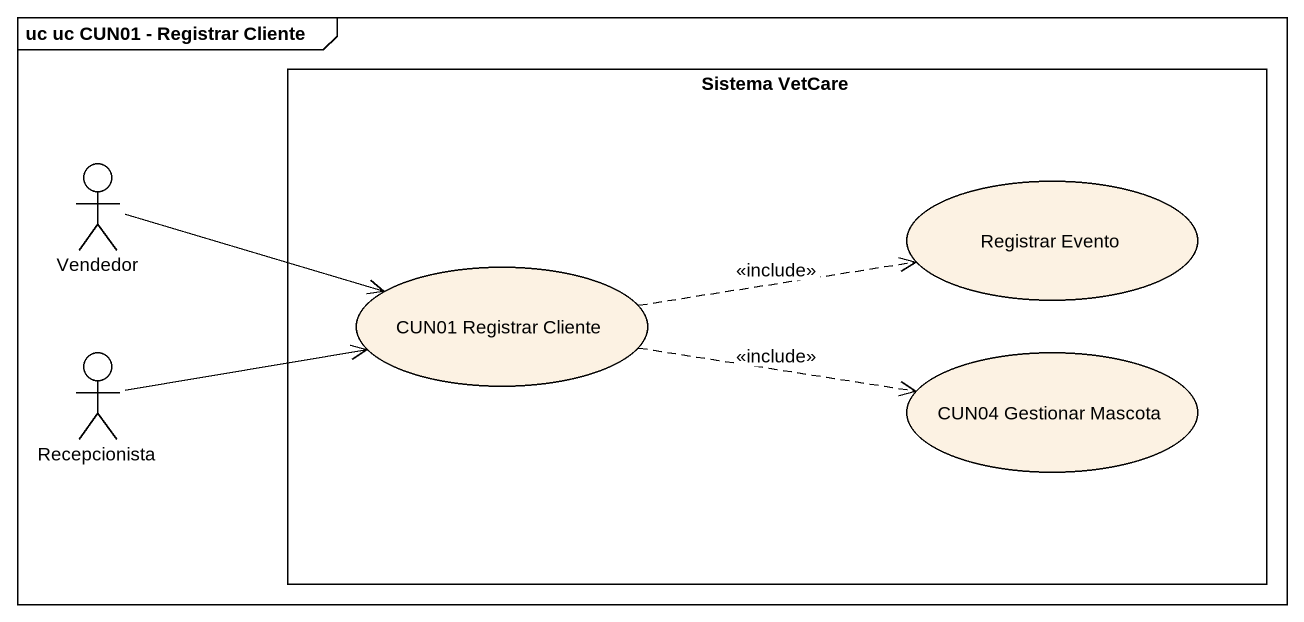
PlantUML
@startuml
mainframe uc uc CUN01 - Registrar Cliente
rectangle "Sistema VetCare" as Sistema_VetCare {
  usecase "Registrar Evento" as Registrar_Evento
  usecase "CUN01 Registrar Cliente" as CUN01_Registrar_Cliente
  usecase "CUN04 Gestionar Mascota" as CUN04_Gestionar_Mascota
}
actor Vendedor
actor Recepcionista
Vendedor -right-> CUN01_Registrar_Cliente
CUN01_Registrar_Cliente .right.> Registrar_Evento : <<include>>
CUN01_Registrar_Cliente .right.> CUN04_Gestionar_Mascota : <<include>>
Recepcionista -right-> CUN01_Registrar_Cliente
@enduml
